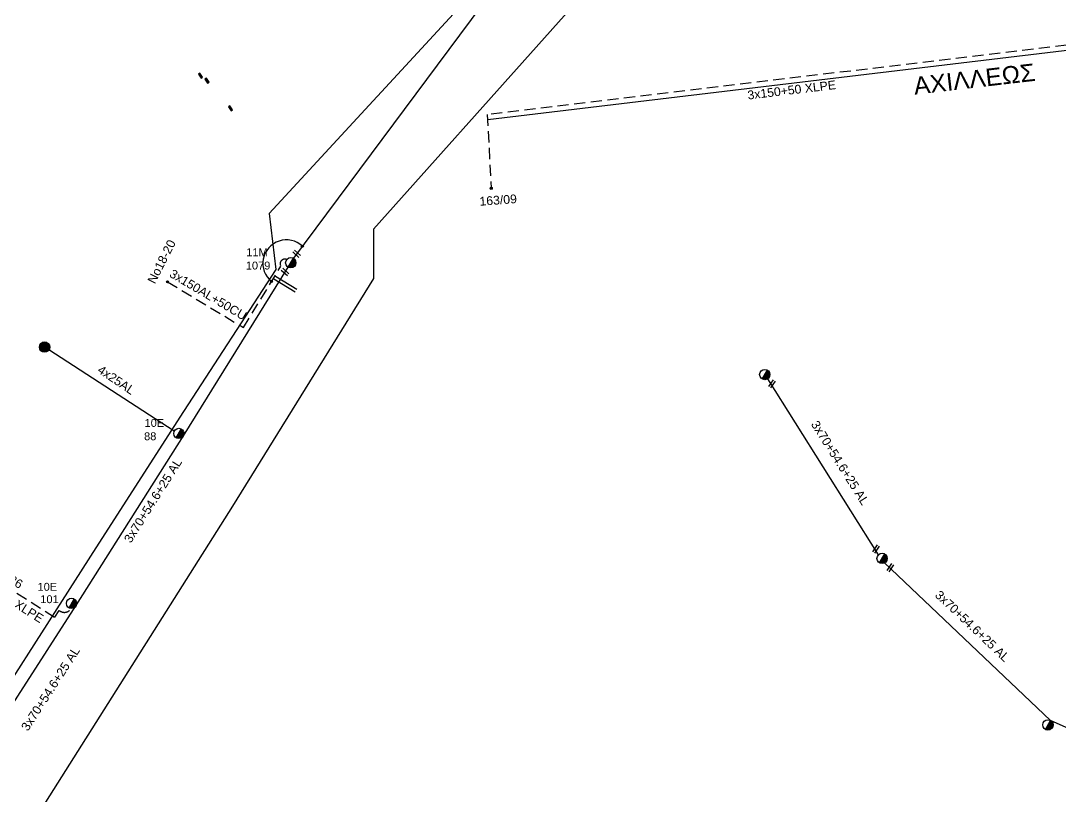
# Model space of a CAD drawing. Header units: millimetres. Extents: x -2591 to -1162, y 241 to 765.
# Drawn here: x -2170.9 to -2052.5, y 448.4 to 536.8 of the extents above; entities that cross this region are included whole.
import ezdxf
from ezdxf.enums import TextEntityAlignment as Align

# ---------------------------------------------------------------- set-up
doc = ezdxf.new("R2010")
doc.units = ezdxf.units.MM
doc.linetypes.add('DASHED', pattern=[19.05, 12.7, -6.35])
for name, color, linetype in [('3x150+50 XLPE', 7, 'SYN_LINE'), ('3x150AL+50CU', 7, 'Continuous'), ('4x25', 7, 'Continuous'), ('Link Box 2 Διευθύνσεων', 7, 'Continuous'), ('TEXT ΚΑΛΩΔΙΩΝ', 7, 'Continuous'), ('U6-T & U-6', 7, 'Continuous'), ('Άγνωστα', 7, 'Continuous'), ('Μηχανική τομή', 7, 'Continuous'), ('Στύλος Ξύλινος', 7, 'Continuous'), ('Στύλος Ξύλινος @ 1', 7, 'Continuous'), ('Στύλος ΦΜ', 7, 'Continuous'), ('Στύλος ΦΜ @ 1', 7, 'Continuous'), ('Συνδέσεις', 7, 'Continuous'), ('Συνεστραμμένα ΧΤ   3x70+54.6+25 AL', 7, 'SYN_LINE'), ('Τομή', 7, 'Continuous'), ('ΥΠΟΒΑΘΡΟ ΔΕΗ', 7, 'Continuous')]:
    doc.layers.add(name, color=color, linetype=linetype)
doc.styles.add('arial', font='arial.ttf')
doc.styles.get("Standard").update_dxf_attribs({"font": 'arial.ttf'})
doc.linetypes.add('SYN_LINE', pattern='A,0.5,-0.0001,["/\\/\\/\\/",Standard,S=0.1,R=0,X=0,Y=-0.05],-0.25', length=0.7501)

# ---------------------------------------------------------------- blocks, each defined once
blk = doc.blocks.new('ΥΠΑΡΧΩΝ ΤΣΙΜΕΝΤΕΝΙΟΣ ΣΤΥΛΟΣ')
at = {"layer": 'Στύλος ΦΜ'}
blk.add_hatch(color=256, dxfattribs=at).paths.add_polyline_path([(-1.29, -2.28, 0.574793), (2.62, 0, 0.268822), (1.3, 2.27)])
blk.add_line((-1.29, -2.28), (1.3, 2.27), dxfattribs=at)
blk.add_circle((0, 0), 2.62, dxfattribs=at)
at = {"layer": 'Στύλος ΦΜ', "flags": 4}
for tag, p in [('ΑΡΙΘΜΟΣ', (-4.68, 8.05)), ('ΤΥΠΟΣ', (-4.91, 3.03))]:
    blk.add_attdef(tag, p, '', height=4, dxfattribs=at)
blk = doc.blocks.new('ΥΠΑΡΧΩΝ ΞΥΛΙΝΟΣ ΣΤΥΛΟΣ')
at = {"layer": 'Στύλος Ξύλινος'}
h = blk.add_hatch(color=256, dxfattribs=at)
h.paths.add_polyline_path([(-2.62, 0, 0.270008), (-1.29, -2.28), (1.3, 2.27, 0.576266)])
h.paths.add_polyline_path([(-1.29, -2.28, 0.574793), (2.62, 0, 0.268822), (1.3, 2.27)])
blk.add_line((-1.29, -2.28), (1.3, 2.27), dxfattribs=at)
blk.add_circle((0, 0), 2.62, dxfattribs=at)
at = {"layer": 'Στύλος Ξύλινος', "flags": 4}
for tag, p in [('ΑΡΙΘΜΟΣ', (-4.91, 8.6)), ('ΤΥΠΟΣ', (-4.85, 3.39))]:
    blk.add_attdef(tag, p, '', height=4, dxfattribs=at)
blk = doc.blocks.new('_ΣΥΝΔΕΣΗ')
at = {"layer": 'Συνδέσεις', "linetype": 'SYN_LINE', "ltscale": 40}
blk.add_hatch(color=256, dxfattribs=at).paths.add_polyline_path([(0.5, -0.01, 1), (-0.5, -0.01, 1)])
at = {"layer": 'Συνδέσεις'}
blk.add_circle((0, -0.01), 0.5, dxfattribs=at)
blk = doc.blocks.new('ΤΟΜΗ')
at = {"layer": 'Τομή', "ltscale": 40}
for p, q in [((-0.03, -1.92), (-11.4, -1.92)), ((-0.03, -3.42), (-11.4, -3.42))]:
    blk.add_line(p, q, dxfattribs=at)
blk = doc.blocks.new('ΜΗΧΑΝΙΚΗ ΤΟΜΗ')
at = {"layer": 'Μηχανική τομή', "ltscale": 40}
for p, q in [((0, 0.76), (-3.79, 0.76)), ((0, -0.34), (-3.79, -0.34))]:
    blk.add_line(p, q, dxfattribs=at)
blk = doc.blocks.new('LINK BOX 2 ΑΝΑΧΩΡΗΣΕΩΝ')
at = {"layer": 'U6-T & U-6'}
h = blk.add_hatch(color=256, dxfattribs=at)
h.dxf.hatch_style = 1
h.paths.add_polyline_path([(-208.96, 757.06), (-208.96, 756.26), (-206.71, 756.26), (-206.71, 757.06)])
blk.add_lwpolyline([(-206.71, 757.06), (-208.96, 757.06), (-208.96, 756.26), (-206.71, 756.26)], close=True, dxfattribs=at)

msp = doc.modelspace()

# ---------------------------------------------------------------- linework, layer by layer
at = {"layer": '3x150+50 XLPE', "color": 30, "linetype": 'DASHED', "lineweight": -3, "ltscale": 0.1}
msp.add_lwpolyline([(-2011.646, 467.177, -0.8883033), (-2012.796, 470.978), (-2016.768, 480.589), (-2025.903, 509.506), (-2032.843, 536.26), (-2117.777, 526.077), (-2117.32, 517.682)], format="xyb", dxfattribs=at)
at = {"layer": '3x150+50 XLPE', "color": 206, "linetype": 'DASHED', "lineweight": -3, "ltscale": 0.1}
msp.add_lwpolyline([(-2176.205, 474.595), (-2167.04, 468.819), (-2166.551, 469.592, 0.4568602), (-2165.167, 469.811, -2.8537767)], format="xyb", dxfattribs=at)
at = {"layer": '3x150AL+50CU', "color": 133, "linetype": 'DASHED', "lineweight": -3, "ltscale": 0.1}
msp.add_lwpolyline([(-2154.211, 507.029), (-2145.545, 501.813), (-2141.3, 508.808, -0.7223092), (-2140.616, 509.573, -2.301048)], format="xyb", dxfattribs=at)
at = {"layer": '4x25', "color": 173, "linetype": 'Continuous', "lineweight": -3, "ltscale": 0.1}
msp.add_lwpolyline([(-2153.451, 490.002), (-2167.719, 499.272)], dxfattribs=at)
at = {"layer": 'Συνεστραμμένα ΧΤ   3x70+54.6+25 AL', "color": 133, "linetype": 'SYN_LINE', "lineweight": -3, "ltscale": 10}
msp.add_lwpolyline([(-2069.229, 593.852), (-2069.229, 593.852), (-2094.998, 564.178), (-2118.408, 538.544), (-2139.867, 509.713)], dxfattribs=at)
at = {"layer": 'Συνεστραμμένα ΧΤ   3x70+54.6+25 AL', "color": 173, "linetype": 'SYN_LINE', "lineweight": -3, "ltscale": 10}
msp.add_lwpolyline([(-2218.731, 454.569), (-2199.069, 445.556), (-2178.705, 430.463), (-2177.998, 449.408), (-2164.583, 470.217), (-2152.398, 489.476), (-2140.45, 508.69)], dxfattribs=at)
at = {"layer": 'Συνεστραμμένα ΧΤ   3x70+54.6+25 AL', "color": 6, "linetype": 'SYN_LINE', "lineweight": -3, "ltscale": 10}
for points in [[(-2073.184, 475.945), (-2085.805, 495.986)], [(-1995.363, 425.58), (-2022.826, 443.291), (-2053.585, 457.056), (-2072.506, 474.997)]]:
    msp.add_lwpolyline(points, dxfattribs=at)
at = {"layer": 'ΥΠΟΒΑΘΡΟ ΔΕΗ', "lineweight": -3}
for points in [[(-2222.99, 458.018), (-2209.696, 480.027), (-2191.865, 508.199), (-2177.572, 531.537), (-2165.161, 550.69), (-2134.397, 576.365), (-2116.676, 591.082), (-2099.747, 605.149), (-2077.574, 586.929), (-2102.911, 557.676), (-2117.97, 541.533), (-2142.642, 514.825), (-2141.869, 508.435), (-2152.383, 492.253), (-2162.365, 476.737), (-2178.634, 451.37), (-2185.264, 440.88), (-2200.035, 447.681), (-2222.99, 458.018)], [(-2036.378, 546.141), (-2040.429, 554.722), (-2070.568, 579.879), (-2091.752, 556.662), (-2130.736, 513.032), (-2130.736, 507.422), (-2146.798, 481.466), (-2173.423, 439.406), (-2175.17, 436.211), (-2176.213, 431.697), (-2176.506, 429.684), (-2176.506, 426.746), (-2176.506, 424.968), (-2176.275, 422.531), (-2175.682, 419.775), (-2172.025, 401.484), (-2163.945, 360.461)], [(-2004.129, 448.429), (-2017.332, 480.384), (-2025.578, 506.39), (-2026.48, 509.34), (-2033.292, 535.601), (-2117.706, 525.481)]]:
    msp.add_lwpolyline(points, dxfattribs=at)
at = {"layer": 'ΥΠΟΒΑΘΡΟ ΔΕΗ', "lineweight": -3, "ltscale": 0.1}
msp.add_arc((-2140.668, 509.134), 2.672, 46.95367, 230.76329, dxfattribs=at)

# ---------------------------------------------------------------- block references
at = {"layer": 'Link Box 2 Διευθύνσεων', "xscale": 0.2500000000000388, "yscale": 0.2500000000000388, "zscale": 0.2500000000000388, "rotation": 302.9006734100725}
for p in [(-2281.042, 384.133), (-2280.305, 383.565), (-2277.627, 380.414)]:
    msp.add_blockref('LINK BOX 2 ΑΝΑΧΩΡΗΣΕΩΝ', p, dxfattribs=at)
at = {"layer": 'Μηχανική τομή', "lineweight": -3, "xscale": 0.2499999999999677, "yscale": 0.2499999999999677, "zscale": 0.2499999999999677}
for p, rotation in [((-2139.807, 510.579), 138.1605424804847), ((-2141.131, 508.507), 138.1605424804847), ((-2085.019, 495.768), 55.99852445851417), ((-2073.168, 476.951), 55.99852445851417), ((-2071.545, 474.83), 55.99852445851417)]:
    msp.add_blockref('ΜΗΧΑΝΙΚΗ ΤΟΜΗ', p, dxfattribs=dict(at, rotation=rotation))
at = {"layer": 'Στύλος Ξύλινος @ 1', "lineweight": -3, "ltscale": 40, "xscale": 0.2250000000000227, "yscale": 0.2250000000000227, "zscale": 0.2250000000000227}
msp.add_blockref('ΥΠΑΡΧΩΝ ΞΥΛΙΝΟΣ ΣΤΥΛΟΣ', (-2168.213, 499.593), dxfattribs=at)
at = {"layer": 'Στύλος ΦΜ @ 1', "lineweight": -3, "ltscale": 40}
ref = msp.add_blockref('ΥΠΑΡΧΩΝ ΤΣΙΜΕΝΤΕΝΙΟΣ ΣΤΥΛΟΣ', (-2140.159, 509.202), dxfattribs=dict(at, xscale=0.2249999999999943, yscale=0.2249999999999943, zscale=0.2249999999999943))
ref.add_attrib('ΤΥΠΟΣ', '11M', dxfattribs={"layer": 'Στύλος ΦΜ', "height": 0.9, "flags": 4}).set_placement((-2145.235, 509.68), align=Align.BOTTOM_LEFT)
ref.add_attrib('ΑΡΙΘΜΟΣ', '1079', (-2145.289, 508.431), dxfattribs={"layer": 'Στύλος ΦΜ', "height": 0.9, "flags": 4})
at = {"layer": 'Στύλος ΦΜ @ 1', "lineweight": -3, "ltscale": 40, "xscale": 0.2249999999999943, "yscale": 0.2249999999999943, "zscale": 0.2249999999999943}
for p in [(-2086.145, 496.467), (-2072.777, 475.52), (-2053.877, 456.545)]:
    msp.add_blockref('ΥΠΑΡΧΩΝ ΤΣΙΜΕΝΤΕΝΙΟΣ ΣΤΥΛΟΣ', p, dxfattribs=at)
at = {"layer": 'Στύλος ΦΜ @ 1', "lineweight": -3, "ltscale": 40}
ref = msp.add_blockref('ΥΠΑΡΧΩΝ ΤΣΙΜΕΝΤΕΝΙΟΣ ΣΤΥΛΟΣ', (-2152.917, 489.754), dxfattribs=dict(at, xscale=0.2249999999999943, yscale=0.2249999999999943, zscale=0.2249999999999943))
ref.add_attrib('ΤΥΠΟΣ', '10E', dxfattribs={"layer": 'Στύλος ΦΜ', "height": 0.9, "flags": 4}).set_placement((-2156.825, 490.232), align=Align.BOTTOM_LEFT)
ref.add_attrib('ΑΡΙΘΜΟΣ', '88', (-2156.88, 488.983), dxfattribs={"layer": 'Στύλος ΦΜ', "height": 0.9, "flags": 4})
ref = msp.add_blockref('ΥΠΑΡΧΩΝ ΤΣΙΜΕΝΤΕΝΙΟΣ ΣΤΥΛΟΣ', (-2165.143, 470.4), dxfattribs=dict(at, xscale=0.2249999999999943, yscale=0.2249999999999943, zscale=0.2249999999999943))
ref.add_attrib('ΤΥΠΟΣ', '10E', dxfattribs={"layer": 'Στύλος ΦΜ', "height": 0.9, "flags": 4}).set_placement((-2169.019, 471.564), align=Align.BOTTOM_LEFT)
ref.add_attrib('ΑΡΙΘΜΟΣ', '101', (-2168.705, 470.42), dxfattribs={"layer": 'Στύλος ΦΜ', "height": 0.9, "flags": 4})
at = {"layer": 'Συνδέσεις', "lineweight": -3, "xscale": 0.25, "yscale": 0.25, "zscale": 0.25}
for p in [(-2117.319, 517.685), (-2138.843, 511.09), (-2154.21, 507.032), (-2142.357, 507.067)]:
    msp.add_blockref('_ΣΥΝΔΕΣΗ', p, dxfattribs=at)
at = {"layer": 'Τομή', "lineweight": -3, "xscale": 0.2499999999999997, "yscale": 0.2499999999999997, "zscale": 0.2499999999999997, "rotation": 148.908142432124}
msp.add_blockref('ΤΟΜΗ', (-2142.356, 506.948), dxfattribs=at)

# ---------------------------------------------------------------- texts
at = {"layer": 'TEXT ΚΑΛΩΔΙΩΝ', "linetype": 'Continuous', "lineweight": -3, "ltscale": 0.1}
for s, rotation, p in [('3x150+50 XLPE', 6.83632, (-2083.082, 528.888)), ('3x150AL+50CU', 329.26213, (-2149.57, 505.565)), ('4x25AL', 325.96897, (-2160.038, 495.853)), ('3x70+54.6+25 AL', 302.20213, (-2077.565, 486.408)), ('3x70+54.6+25 AL', 57.67809, (-2155.87, 482.118)), ('3x150+50 XLPE', 327.78046, (-2172.763, 471.244)), ('3x70+54.6+25 AL', 316.52453, (-2062.485, 467.805)), ('3x70+54.6+25 AL', 57.19146, (-2167.548, 460.677))]:
    msp.add_text(s, height=1, rotation=rotation, dxfattribs=at).set_placement(p, align=Align.MIDDLE_CENTER)
at = {"layer": 'Άγνωστα', "color": 7, "lineweight": -3, "char_height": 1, "attachment_point": 1}
for s, gutter_width, insert, rotation in [('163/09', 0, (-2118.699, 516.686), 4.18702), ('No18-20', 2.31, (-2156.546, 507.166), 63.10411), ('401/86', 2.31, (-2174.272, 475.023), 330.0886)]:
    msp.add_mtext_dynamic_manual_height_columns(s, width=1.8, gutter_width=gutter_width, heights=[0.73], dxfattribs=dict(at, insert=insert, rotation=rotation))
at = {"layer": 'ΥΠΟΒΑΘΡΟ ΔΕΗ', "lineweight": -3, "ltscale": 40, "insert": (-2069.292, 530.331), "char_height": 2, "width": 26.31339, "attachment_point": 1, "rotation": 6.57052, "style": 'arial'}
msp.add_mtext('ΑΧΙΛΛΕΩΣ', dxfattribs=at)

doc.saveas('drawing.dxf')
